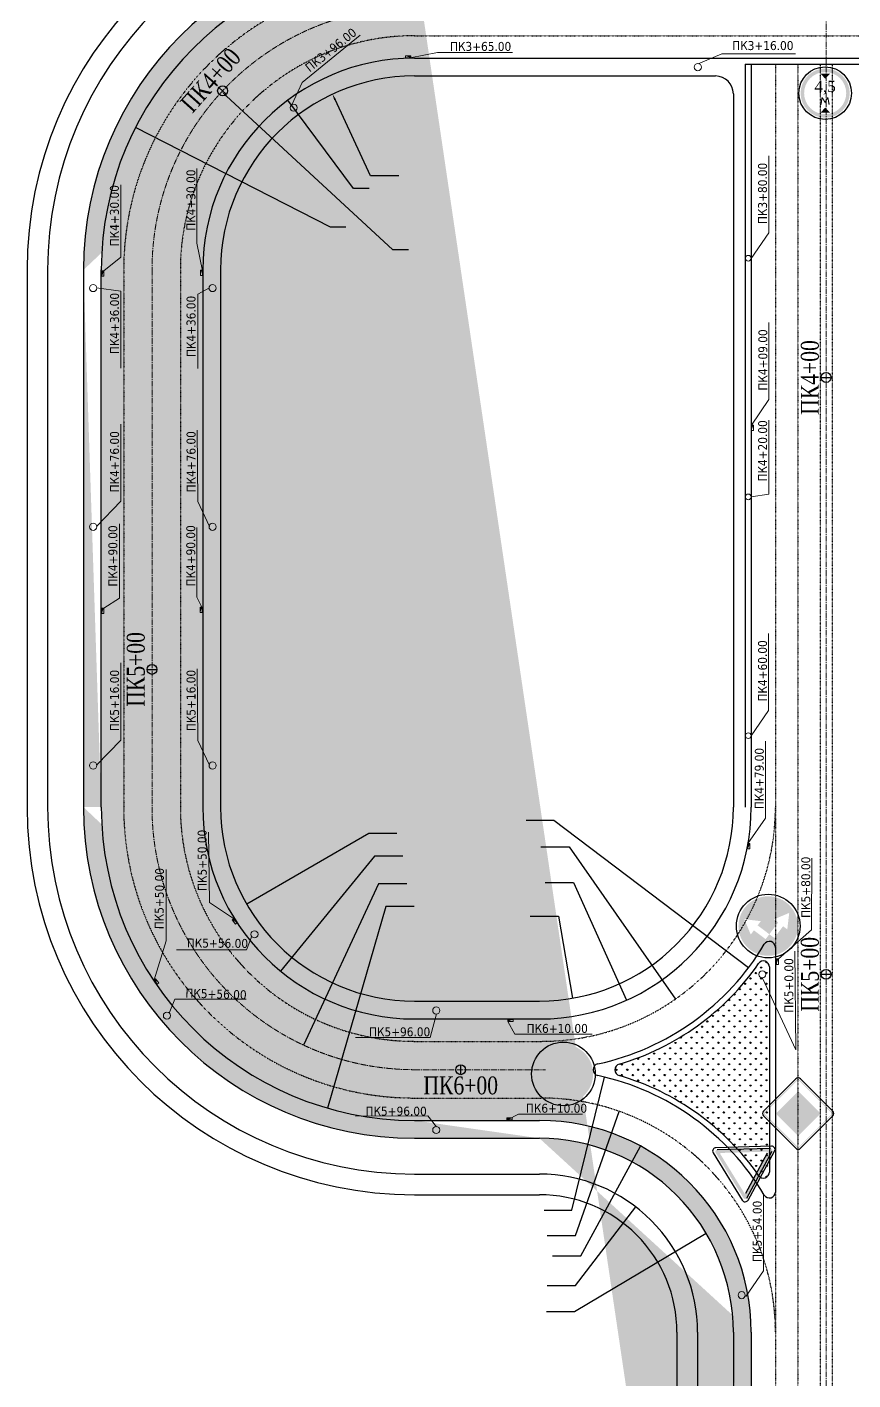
# Model space of a CAD drawing. Header units: millimetres. Extents: x -492806 to 8131902, y -181351 to 2373952.
# Drawn here: x 2102373 to 2240825, y 92518 to 319210 of the extents above; entities that cross this region are included whole.
import ezdxf

# ---------------------------------------------------------------- set-up
doc = ezdxf.new("R2010")
doc.units = ezdxf.units.MM
doc.header["$LTSCALE"] = 50
doc.linetypes.add('ACAD_ISO03W100', pattern=[30, 12, -18])
doc.linetypes.add('CENTER2', pattern=[28.575, 19.05, -3.175, 3.175, -3.175])
for name, color, linetype, lineweight in [('1 Відмітки', 7, 'Continuous', 25), ('2 Позначення', 80, 'Continuous', 20), ('вертикалка', 200, 'Continuous', 9), ('Оси магистралей', 1, 'CENTER2', 9), ('поздовжній профіль', 250, 'Continuous', 15), ('Червоні лінії', 1, 'Continuous', 30)]:
    doc.layers.add(name, color=color, linetype=linetype, lineweight=lineweight)
for name, color, linetype in [('1-3 2-х уровн развязка-C-ROAD-TEXT', 1, 'Continuous'), ('2-4 2-х уровн разв-C-ROAD-TEXT', 1, 'Continuous'), ('Абсолютные высоты', 50, 'Continuous'), ('край проїзжої частини і тротуарів', 150, 'Continuous'), ('Полоси руху', 2, 'ACAD_ISO03W100')]:
    doc.layers.add(name, color=color, linetype=linetype)
doc.styles.add('natasha', font='times.ttf', dxfattribs={"height": 2.5})
doc.styles.get("Standard").update_dxf_attribs({"font": 'tahoma.ttf'})
doc.styles.add('СПДС_BOLD', font='times.ttf', dxfattribs={"width": 0.8})
doc.dimstyles.get("Standard").update_dxf_attribs({"dimtxt": 0.18, "dimasz": 0.18, "dimexe": 0.18, "dimexo": 0.0625, "dimgap": 0.09, "dimtad": 0, "dimtih": 1, "dimtoh": 1, "dimdec": 4, "dimzin": 0, "dimdsep": 46, "dimtxsty": 'Standard', "dimcen": 0.09, "dimadec": 0, "dimazin": 0, "dimtfac": 1, "dimtdec": 4, "dimtofl": 0, "dimtmove": 0, "dimatfit": 3, "dimfxl": 1, "dimtolj": 1, "dimtzin": 0, "dimarcsym": 0})

# ---------------------------------------------------------------- blocks, each defined once
blk = doc.blocks.new('*D297')
at = {"layer": 'Defpoints', "color": 0, "ltscale": 1000, "transparency": 16777216}
for p in [(2135011, 308372), (2167323, 278506)]:
    blk.add_point(p, dxfattribs=at)
at = {"layer": 'Абсолютные высоты', "color": 0, "lineweight": -2, "ltscale": 1000, "transparency": 16777216}
for p, q in [((2163665, 281887), (2135746, 307693)), ((2166296, 281887), (2163665, 281887))]:
    blk.add_line(p, q, dxfattribs=at)
at = {"layer": 'Абсолютные высоты', "color": 0, "ltscale": 1000, "transparency": 16777216}
blk.add_solid([(2135859, 307815), (2135633, 307571), (2135011, 308372)], dxfattribs=at)
at = {"layer": 'Абсолютные высоты', "color": 0, "ltscale": 1000, "transparency": 16777216, "insert": (2166298, 281887), "char_height": 1, "attachment_point": 5}
blk.add_mtext('\\A1;R44000', dxfattribs=at)
blk = doc.blocks.new('*D298')
at = {"layer": 'Defpoints', "color": 0, "ltscale": 1000, "transparency": 16777216}
for p in [(2120554, 302357), (2167323, 278506)]:
    blk.add_point(p, dxfattribs=at)
at = {"layer": 'Абсолютные высоты', "color": 0, "lineweight": -2, "ltscale": 1000, "transparency": 16777216}
for p, q in [((2153223, 285697), (2120554, 302357)), ((2155830, 285697), (2153223, 285697))]:
    blk.add_line(p, q, dxfattribs=at)
at = {"layer": 'Абсолютные высоты', "color": 0, "ltscale": 1000, "transparency": 16777216}
blk.add_solid([(2120555, 302357), (2120554, 302356), (2120554, 302357)], dxfattribs=at)
at = {"layer": 'Абсолютные высоты', "color": 0, "ltscale": 1000, "transparency": 16777216, "insert": (2155832, 285697), "char_height": 1, "attachment_point": 5}
blk.add_mtext('\\A1;R52500', dxfattribs=at)
blk = doc.blocks.new('*D299')
at = {"layer": 'Defpoints', "color": 0, "ltscale": 1000, "transparency": 16777216}
for p in [(2146094, 306960), (2167323, 278506)]:
    blk.add_point(p, dxfattribs=at)
at = {"layer": 'Абсолютные высоты', "color": 0, "lineweight": -2, "ltscale": 1000, "transparency": 16777216}
for p, q in [((2157118, 292184), (2146095, 306959)), ((2159701, 292184), (2157118, 292184))]:
    blk.add_line(p, q, dxfattribs=at)
at = {"layer": 'Абсолютные высоты', "color": 0, "ltscale": 1000, "transparency": 16777216}
blk.add_solid([(2146095, 306959), (2146095, 306959), (2146094, 306960)], dxfattribs=at)
at = {"layer": 'Абсолютные высоты', "color": 0, "ltscale": 1000, "transparency": 16777216, "insert": (2159704, 292184), "char_height": 1, "attachment_point": 5}
blk.add_mtext('\\A1;R35500', dxfattribs=at)
blk = doc.blocks.new('*D300')
at = {"layer": 'Defpoints', "color": 0, "ltscale": 1000, "transparency": 16777216}
for p in [(2153581, 307962), (2167323, 278506)]:
    blk.add_point(p, dxfattribs=at)
at = {"layer": 'Абсолютные высоты', "color": 0, "lineweight": -2, "ltscale": 1000, "transparency": 16777216}
for p, q in [((2159951, 294307), (2154004, 307056)), ((2164677, 294307), (2159951, 294307))]:
    blk.add_line(p, q, dxfattribs=at)
at = {"layer": 'Абсолютные высоты', "color": 0, "ltscale": 1000, "transparency": 16777216}
blk.add_solid([(2154155, 307126), (2153853, 306985), (2153581, 307962)], dxfattribs=at)
at = {"layer": 'Абсолютные высоты', "color": 0, "ltscale": 1000, "transparency": 16777216, "insert": (2164680, 294307), "char_height": 1, "attachment_point": 5}
blk.add_mtext('\\A1;R32504', dxfattribs=at)
blk = doc.blocks.new('*D301')
at = {"layer": 'Defpoints', "color": 0, "transparency": 16777216}
for p in [(2167323, 188506), (2152732, 138074)]:
    blk.add_point(p, dxfattribs=at)
at = {"layer": 'Абсолютные высоты', "color": 0, "lineweight": -2, "transparency": 16777216}
for p, q in [((2162496, 171822), (2152733, 138075)), ((2167246, 171822), (2162496, 171822))]:
    blk.add_line(p, q, dxfattribs=at)
at = {"layer": 'Абсолютные высоты', "color": 0, "transparency": 16777216}
blk.add_solid([(2152732, 138075), (2152733, 138075), (2152732, 138074)], dxfattribs=at)
at = {"layer": 'Абсолютные высоты', "color": 0, "transparency": 16777216, "insert": (2167248, 171822), "char_height": 1, "attachment_point": 5}
blk.add_mtext('\\A1;R52500', dxfattribs=at)
blk = doc.blocks.new('*D302')
at = {"layer": 'Defpoints', "color": 0, "transparency": 16777216}
for p in [(2167323, 188506), (2148704, 148640)]:
    blk.add_point(p, dxfattribs=at)
at = {"layer": 'Абсолютные высоты', "color": 0, "lineweight": -2, "transparency": 16777216}
for p, q in [((2161307, 175625), (2148704, 148641)), ((2166057, 175625), (2161307, 175625))]:
    blk.add_line(p, q, dxfattribs=at)
at = {"layer": 'Абсолютные высоты', "color": 0, "transparency": 16777216}
blk.add_solid([(2148704, 148641), (2148705, 148641), (2148704, 148640)], dxfattribs=at)
at = {"layer": 'Абсолютные высоты', "color": 0, "transparency": 16777216, "insert": (2166059, 175625), "char_height": 1, "attachment_point": 5}
blk.add_mtext('\\A1;R44000', dxfattribs=at)
blk = doc.blocks.new('*D303')
at = {"layer": 'Defpoints', "color": 0, "transparency": 16777216}
for p in [(2167323, 188506), (2144878, 161002)]:
    blk.add_point(p, dxfattribs=at)
at = {"layer": 'Абсолютные высоты', "color": 0, "lineweight": -2, "transparency": 16777216}
for p, q in [((2160593, 180259), (2144879, 161003)), ((2165343, 180259), (2160593, 180259))]:
    blk.add_line(p, q, dxfattribs=at)
at = {"layer": 'Абсолютные высоты', "color": 0, "transparency": 16777216}
blk.add_solid([(2144879, 161003), (2144879, 161003), (2144878, 161002)], dxfattribs=at)
at = {"layer": 'Абсолютные высоты', "color": 0, "transparency": 16777216, "insert": (2165346, 180259), "char_height": 1, "attachment_point": 5}
blk.add_mtext('\\A1;R35500', dxfattribs=at)
blk = doc.blocks.new('*D304')
at = {"layer": 'Defpoints', "color": 0, "transparency": 16777216}
for p in [(2167323, 188506), (2139189, 172228)]:
    blk.add_point(p, dxfattribs=at)
at = {"layer": 'Абсолютные высоты', "color": 0, "lineweight": -2, "transparency": 16777216}
for p, q in [((2159642, 184062), (2139190, 172229)), ((2164368, 184062), (2159642, 184062))]:
    blk.add_line(p, q, dxfattribs=at)
at = {"layer": 'Абсолютные высоты', "color": 0, "transparency": 16777216}
blk.add_solid([(2139190, 172229), (2139190, 172229), (2139189, 172228)], dxfattribs=at)
at = {"layer": 'Абсолютные высоты', "color": 0, "transparency": 16777216, "insert": (2164370, 184062), "char_height": 1, "attachment_point": 5}
blk.add_mtext('\\A1;R32504', dxfattribs=at)
blk = doc.blocks.new('AeccTickLine')
blk.add_line((0, -0.5), (0, 0.5))
blk = doc.blocks.new('4-2-3')
h = blk.add_hatch(color=5)
h.paths.add_polyline_path([(3.55, 3.27), (3.45, 3.27, 0.409993), (0.23, 0, 1), (6.77, 0, 0.409993)])
h.paths.add_polyline_path([(1.47, 0.66), (1.88, 0.25), (3.02, 1.39), (3.5, 0.91), (3.98, 1.39), (5.12, 0.25), (5.53, 0.66), (6, -1.11), (4.23, -0.64), (4.64, -0.23), (3.5, 0.91), (2.36, -0.23), (2.77, -0.64), (1.01, -1.11)], flags=16)
at = {"color": 5}
blk.add_circle((3.5, 0), 3.5, dxfattribs=at)
blk = doc.blocks.new('2-4')
h = blk.add_hatch(color=1)
edge = h.paths.add_edge_path(flags=16)
edge.add_line((-3.24, 6.63), (-0.09, 1.18))
edge.add_arc((0, 1.23), 0.1, 210, 330)
edge.add_line((0.09, 1.18), (3.24, 6.63))
edge.add_arc((3.15, 6.68), 0.1, 330, 450)
edge.add_line((3.15, 6.78), (-3.15, 6.78))
edge.add_arc((-3.15, 6.68), 0.1, 450, 570)
edge = h.paths.add_edge_path()
edge.add_arc((0, 0.64), 0.25, 210, 330)
edge.add_line((0.22, 0.51), (3.88, 6.85))
edge.add_arc((3.66, 6.98), 0.25, 330, 450)
edge.add_line((3.66, 7.23), (-3.66, 7.23))
edge.add_arc((-3.66, 6.98), 0.25, 450, 570)
edge.add_line((-3.88, 6.85), (-0.22, 0.51))
at = {"color": 1}
for p, q in [((3.81, 7.53), (-3.81, 7.53)), ((-4.21, 6.84), (-0.4, 0.23)), ((-3.88, 6.85), (-0.22, 0.51)), ((-3.24, 6.63), (-0.09, 1.18)), ((0.22, 0.51), (3.88, 6.85)), ((0.4, 0.23), (4.21, 6.84))]:
    blk.add_line(p, q, dxfattribs=at)
for centre, start, end in [((-3.81, 7.07), 90, 210), ((3.81, 7.07), 330, 90), ((0, 0.46), 210, 330)]:
    blk.add_arc(centre, 0.461, start, end, dxfattribs=at)
blk = doc.blocks.new('sdfahgas')
h = blk.add_hatch(color=7)
edge = h.paths.add_edge_path(flags=16)
edge.add_line((6.61, 6.61), (0.16, 13.06))
edge.add_arc((0, 12.9), 0.223, 45, 135)
edge.add_line((-0.16, 13.06), (-6.61, 6.61))
edge.add_arc((-6.45, 6.45), 0.223, 135, 225)
edge.add_line((-6.61, 6.29), (-0.16, -0.16))
edge.add_arc((0, 0), 0.223, 225, 315)
edge.add_line((0.16, -0.16), (6.61, 6.29))
edge.add_arc((6.45, 6.45), 0.223, -45, 45)
edge = h.paths.add_edge_path()
edge.add_line((-0.28, 13.18), (-6.73, 6.73))
edge.add_arc((-6.45, 6.45), 0.393, 135, 225)
edge.add_line((-6.73, 6.17), (-0.28, -0.28))
edge.add_arc((0, 0), 0.393, 225, 315)
edge.add_line((0.28, -0.28), (6.73, 6.17))
edge.add_arc((6.45, 6.45), 0.393, -45, 45)
edge.add_line((6.73, 6.73), (0.28, 13.18))
edge.add_arc((0, 12.9), 0.393, 45, 135)
h = blk.add_hatch(color=7)
edge = h.paths.add_edge_path(flags=16)
edge.add_line((-0.15, 10.54), (-4.09, 6.6))
edge.add_arc((-3.94, 6.45), 0.217, 135, 225)
edge.add_line((-4.09, 6.3), (-0.15, 2.36))
edge.add_arc((0, 2.51), 0.217, 225, 315)
edge.add_line((0.15, 2.36), (4.09, 6.3))
edge.add_arc((3.94, 6.45), 0.217, -45, 45)
edge.add_line((4.09, 6.6), (0.15, 10.54))
edge.add_arc((0, 10.39), 0.217, 45, 135)
edge = h.paths.add_edge_path()
edge.add_arc((-3.94, 6.45), 0.375, 135, 225)
edge.add_line((-4.2, 6.19), (-0.27, 2.25))
edge.add_arc((0, 2.51), 0.375, 225, 315)
edge.add_line((0.27, 2.25), (4.2, 6.19))
edge.add_arc((3.94, 6.45), 0.375, -45, 45)
edge.add_line((4.2, 6.72), (0.27, 10.65))
edge.add_arc((0, 10.39), 0.375, 45, 135)
edge.add_line((-0.26, 10.65), (-4.2, 6.72))
blk.add_hatch(color=2).paths.add_polyline_path([(-4.11, 6.68), (-0.19, 10.6), (-0.04, 10.64), (0.11, 10.6), (0.19, 10.52), (4.07, 6.63), (4.14, 6.49), (4.12, 6.35), (4.05, 6.25), (0.13, 2.33), (0.04, 2.27), (-0.09, 2.27), (-0.2, 2.36), (-4.15, 6.31), (-4.19, 6.43), (-4.17, 6.57)])
at = {"color": 7}
for p, q in [((-0.48, 13.38), (-6.93, 6.93)), ((6.93, 6.93), (0.48, 13.38)), ((-6.93, 5.97), (-0.48, -0.48)), ((0.48, -0.48), (6.93, 5.97))]:
    blk.add_line(p, q, dxfattribs=at)
for centre, start, end in [((0, 12.9), 45, 135), ((-6.45, 6.45), 135, 225), ((6.45, 6.45), 315, 45), ((0, 0), 225, 315)]:
    blk.add_arc(centre, 0.675, start, end, dxfattribs=at)
blk = doc.blocks.new('столб')
at = {"layer": 'поздовжній профіль', "color": 160}
for points in [[(-500, 0, 0, 0, 0), (-1000, 0, 350, 0, 0), (-1700, 0, 0, 0, 0)], [(500, 0, 0, 0, 0), (1000, 0, 350, 0, 0), (1700, 0, 0, 0, 0)]]:
    blk.add_lwpolyline(points, format="xyseb", dxfattribs=at)
blk.add_circle((0, 0), 500, dxfattribs=at)
blk = doc.blocks.new('3-13')
h = blk.add_hatch(color=1)
edge = h.paths.add_edge_path(flags=16)
edge.add_arc((3.5, 0), 2.8, 0, 360)
edge = h.paths.add_edge_path()
edge.add_arc((3.5, 0), 3.27, 0, 360)
blk.add_hatch(color=7).paths.add_polyline_path([(3.13, -0.77), (3.49, -1.37), (3.83, -0.77), (3.95, -1.54), (4.11, -1.54), (3.92, -0.57), (3.77, -0.57), (3.48, -1.07), (3.18, -0.57), (3.02, -0.57), (2.86, -1.54), (3.02, -1.54)])
at = {"color": 1}
blk.add_circle((3.5, 0), 3.5, dxfattribs=at)
at = {"color": 7}
for points in [[(2.89, 2.6), (4.17, 2.6), (3.5, 1.92)], [(2.89, -2.6), (4.17, -2.6), (3.5, -1.92)]]:
    blk.add_solid(points, dxfattribs=at)
at = {"insert": (2.08, 1.65), "char_height": 1.5, "attachment_point": 1, "style": 'natasha'}
blk.add_mtext_dynamic_manual_height_columns('4,5', width=3.0467, gutter_width=12.5, heights=[0], dxfattribs=at)
blk = doc.blocks.new('*D311')
at = {"layer": 'Defpoints', "color": 0, "ltscale": 0.001, "transparency": 16777216}
for p in [(2188922, 187664), (2223324, 161602)]:
    blk.add_point(p, dxfattribs=at)
at = {"layer": 'Абсолютные высоты', "color": 0, "lineweight": -2, "ltscale": 0.001, "transparency": 16777216}
for p, q in [((2186036, 186325), (2190690, 186325)), ((2190690, 186325), (2223323, 161602))]:
    blk.add_line(p, q, dxfattribs=at)
at = {"layer": 'Абсолютные высоты', "color": 0, "ltscale": 0.001, "transparency": 16777216}
blk.add_solid([(2223323, 161603), (2223323, 161602), (2223324, 161602)], dxfattribs=at)
at = {"layer": 'Абсолютные высоты', "color": 0, "ltscale": 0.001, "transparency": 16777216, "insert": (2186033, 186325), "char_height": 1, "attachment_point": 5}
blk.add_mtext('\\A1;R43159', dxfattribs=at)
blk = doc.blocks.new('*D312')
at = {"layer": 'Defpoints', "color": 0, "ltscale": 0.001, "transparency": 16777216}
for p in [(2188573, 188506), (2211069, 156342)]:
    blk.add_point(p, dxfattribs=at)
at = {"layer": 'Абсолютные высоты', "color": 0, "lineweight": -2, "ltscale": 0.001, "transparency": 16777216}
for p, q in [((2188476, 181854), (2193225, 181854)), ((2193225, 181854), (2211068, 156343))]:
    blk.add_line(p, q, dxfattribs=at)
at = {"layer": 'Абсолютные высоты', "color": 0, "ltscale": 0.001, "transparency": 16777216}
blk.add_solid([(2211068, 156343), (2211068, 156343), (2211069, 156342)], dxfattribs=at)
at = {"layer": 'Абсолютные высоты', "color": 0, "ltscale": 0.001, "transparency": 16777216, "insert": (2188473, 181854), "char_height": 1, "attachment_point": 5}
blk.add_mtext('\\A1;R39250', dxfattribs=at)
blk = doc.blocks.new('*D313')
at = {"layer": 'Defpoints', "color": 0, "ltscale": 0.001, "transparency": 16777216}
for p in [(2188273, 188506), (2202889, 156155)]:
    blk.add_point(p, dxfattribs=at)
at = {"layer": 'Абсолютные высоты', "color": 0, "lineweight": -2, "ltscale": 0.001, "transparency": 16777216}
for p, q in [((2189221, 175894), (2193971, 175894)), ((2193971, 175894), (2202889, 156155))]:
    blk.add_line(p, q, dxfattribs=at)
at = {"layer": 'Абсолютные высоты', "color": 0, "ltscale": 0.001, "transparency": 16777216}
blk.add_solid([(2202889, 156155), (2202888, 156155), (2202889, 156155)], dxfattribs=at)
at = {"layer": 'Абсолютные высоты', "color": 0, "ltscale": 0.001, "transparency": 16777216, "insert": (2189219, 175894), "char_height": 1, "attachment_point": 5}
blk.add_mtext('\\A1;R35500', dxfattribs=at)
blk = doc.blocks.new('*D314')
at = {"layer": 'Defpoints', "color": 0, "ltscale": 0.001, "transparency": 16777216}
for p in [(2188273, 188506), (2193817, 156479)]:
    blk.add_point(p, dxfattribs=at)
at = {"layer": 'Абсолютные высоты', "color": 0, "lineweight": -2, "ltscale": 0.001, "transparency": 16777216}
for p, q in [((2186687, 170232), (2191436, 170232)), ((2191436, 170232), (2193817, 156480))]:
    blk.add_line(p, q, dxfattribs=at)
at = {"layer": 'Абсолютные высоты', "color": 0, "ltscale": 0.001, "transparency": 16777216}
blk.add_solid([(2193817, 156480), (2193817, 156480), (2193817, 156479)], dxfattribs=at)
at = {"layer": 'Абсолютные высоты', "color": 0, "ltscale": 0.001, "transparency": 16777216, "insert": (2186684, 170232), "char_height": 1, "attachment_point": 5}
blk.add_mtext('\\A1;R32504', dxfattribs=at)
blk = doc.blocks.new('*D315')
at = {"layer": 'Defpoints', "color": 0, "ltscale": 0.001, "transparency": 16777216}
for p in [(2199160, 143276), (2188922, 101348)]:
    blk.add_point(p, dxfattribs=at)
at = {"layer": 'Абсолютные высоты', "color": 0, "lineweight": -2, "ltscale": 0.001, "transparency": 16777216}
for p, q in [((2193705, 120939), (2199159, 143275)), ((2189051, 120939), (2193705, 120939))]:
    blk.add_line(p, q, dxfattribs=at)
at = {"layer": 'Абсолютные высоты', "color": 0, "ltscale": 0.001, "transparency": 16777216}
blk.add_solid([(2199159, 143275), (2199159, 143275), (2199160, 143276)], dxfattribs=at)
at = {"layer": 'Абсолютные высоты', "color": 0, "ltscale": 0.001, "transparency": 16777216, "insert": (2189048, 120939), "char_height": 1, "attachment_point": 5}
blk.add_mtext('\\A1;R43159', dxfattribs=at)
blk = doc.blocks.new('*D316')
at = {"layer": 'Defpoints', "color": 0, "ltscale": 0.001, "transparency": 16777216}
for p in [(2201638, 137518), (2188573, 100506)]:
    blk.add_point(p, dxfattribs=at)
at = {"layer": 'Абсолютные высоты', "color": 0, "lineweight": -2, "ltscale": 0.001, "transparency": 16777216}
for p, q in [((2194305, 116743), (2201638, 137517)), ((2189555, 116743), (2194305, 116743))]:
    blk.add_line(p, q, dxfattribs=at)
at = {"layer": 'Абсолютные высоты', "color": 0, "ltscale": 0.001, "transparency": 16777216}
blk.add_solid([(2201638, 137517), (2201638, 137517), (2201638, 137518)], dxfattribs=at)
at = {"layer": 'Абсолютные высоты', "color": 0, "ltscale": 0.001, "transparency": 16777216, "insert": (2189552, 116743), "char_height": 1, "attachment_point": 5}
blk.add_mtext('\\A1;R39250', dxfattribs=at)
blk = doc.blocks.new('*D317')
at = {"layer": 'Defpoints', "color": 0, "ltscale": 0.001, "transparency": 16777216}
for p in [(2205188, 131717), (2188273, 100506)]:
    blk.add_point(p, dxfattribs=at)
at = {"layer": 'Абсолютные высоты', "color": 0, "lineweight": -2, "ltscale": 0.001, "transparency": 16777216}
for p, q in [((2195205, 113297), (2205188, 131716)), ((2190455, 113297), (2195205, 113297))]:
    blk.add_line(p, q, dxfattribs=at)
at = {"layer": 'Абсолютные высоты', "color": 0, "ltscale": 0.001, "transparency": 16777216}
blk.add_solid([(2205188, 131716), (2205188, 131716), (2205188, 131717)], dxfattribs=at)
at = {"layer": 'Абсолютные высоты', "color": 0, "ltscale": 0.001, "transparency": 16777216, "insert": (2190453, 113297), "char_height": 1, "attachment_point": 5}
blk.add_mtext('\\A1;R35500', dxfattribs=at)
blk = doc.blocks.new('*D318')
at = {"layer": 'Defpoints', "color": 0, "ltscale": 0.001, "transparency": 16777216}
for p in [(2204425, 121515), (2188273, 100506)]:
    blk.add_point(p, dxfattribs=at)
at = {"layer": 'Абсолютные высоты', "color": 0, "lineweight": -2, "ltscale": 0.001, "transparency": 16777216}
for p, q in [((2194305, 108352), (2204424, 121514)), ((2189555, 108352), (2194305, 108352))]:
    blk.add_line(p, q, dxfattribs=at)
at = {"layer": 'Абсолютные высоты', "color": 0, "ltscale": 0.001, "transparency": 16777216}
blk.add_solid([(2204424, 121514), (2204424, 121514), (2204425, 121515)], dxfattribs=at)
at = {"layer": 'Абсолютные высоты', "color": 0, "ltscale": 0.001, "transparency": 16777216, "insert": (2189552, 108352), "char_height": 1, "attachment_point": 5}
blk.add_mtext('\\A1;R26500', dxfattribs=at)
blk = doc.blocks.new('*D319')
at = {"layer": 'Defpoints', "color": 0, "ltscale": 0.001, "transparency": 16777216}
for p in [(2216202, 117125), (2188273, 100506)]:
    blk.add_point(p, dxfattribs=at)
at = {"layer": 'Абсолютные высоты', "color": 0, "lineweight": -2, "ltscale": 0.001, "transparency": 16777216}
for p, q in [((2194155, 104006), (2216201, 117125)), ((2189429, 104006), (2194155, 104006))]:
    blk.add_line(p, q, dxfattribs=at)
at = {"layer": 'Абсолютные высоты', "color": 0, "ltscale": 0.001, "transparency": 16777216}
blk.add_solid([(2216201, 117125), (2216202, 117125), (2216202, 117125)], dxfattribs=at)
at = {"layer": 'Абсолютные высоты', "color": 0, "ltscale": 0.001, "transparency": 16777216, "insert": (2189427, 104006), "char_height": 1, "attachment_point": 5}
blk.add_mtext('\\A1;R32500', dxfattribs=at)

msp = doc.modelspace()

# ---------------------------------------------------------------- hatches: boundary and pattern name
at = {"layer": 'Абсолютные высоты', "ltscale": 0.001}
h = msp.add_hatch(dxfattribs=at)
h.set_pattern_fill('GRASS', color=256, scale=50)
h.set_pattern_definition([(90, (1821255.8, 1736822.7), (-898.0256, 898.0256), [238.125, -1557.9262]), (45, (1821255.8, 1736822.7), (-898.0256, 898.0256), [238.125, -1031.875]), (135, (1821255.8, 1736822.7), (-898.0256, -898.0256), [238.125, -1031.875])])
edge = h.paths.add_edge_path()
edge.add_line((2211323.084, 331002.56), (2217773.084, 331006.23))
edge.add_arc((2214773.084, 331006.23), 3000, 0, 90)
edge.add_line((2167323.084, 331002.56), (2211323.084, 331002.56))
edge.add_line((2167323.084, 334006.23), (2214773.084, 334006.23))
edge.add_arc((2167323.084, 278506.194), 55500.036, 90, 180)
edge.add_arc((2167323.084, 278506.194), 52500, 90, 180)
edge.add_line((2114823.084, 188506.091), (2114823.084, 278506.194))
edge.add_line((2111823.048, 278506.194), (2111823.048, 188506.194))
edge.add_arc((2167323.084, 188506.194), 52500, 180.00011266, 270)
edge.add_arc((2167323.084, 188506.194), 55500.036, 180, 270)
edge.add_line((2167323.084, 133006.159), (2188273.084, 133006.159))
edge.add_line((2167323.084, 136009.829), (2188273.084, 136006.298))
edge.add_arc((2188273.084, 100506.298), 35500, 0, 90)
edge.add_arc((2188273.084, 100506.298), 32499.861, 359.99981802, 450)
edge.add_line((2223773.084, 100506.298), (2223773.084, -30068.973))
edge.add_line((2220773.084, 100506.194), (2220773.084, -30068.973))
edge.add_line((2223773.084, -30193.973), (2220773.084, -30131.473))
h = msp.add_hatch(dxfattribs=at)
h.set_pattern_fill('GRASS', color=256, scale=50, angle=0.1)
h.set_pattern_definition([(90.1, (1821255.8, 1736822.7), (-899.5916, 896.4569), [238.125, -1557.9262]), (45.1, (1821255.8, 1736822.7), (-899.5916, 896.4569), [238.125, -1031.875]), (135.1, (1821255.8, 1736822.7), (-896.4569, -899.5916), [238.125, -1031.875])])
edge = h.paths.add_edge_path()
edge.add_arc((2189515.028, 186859.09), 43159.471, 286.29564189, 325.30594862)
edge.add_arc((2225823.084, 161723.777), 1000, 0, 145.30594862, ccw=False)
edge.add_line((2226823.084, 161723.777), (2226823.084, 127354.576))
edge.add_arc((2225823.084, 127354.576), 1000, -145.04628686, 0, ccw=False)
edge.add_arc((2189629.313, 102054.975), 43159.471, 34.95371314, 73.85878497)
edge.add_arc((2201905.898, 144473.654), 1000, 106.29564189, 253.85878497, ccw=False)
at = {"layer": 'вертикалка'}
h = msp.add_hatch(color=0, dxfattribs=at)
h.dxf.hatch_style = 1
h.paths.add_polyline_path([(2165798.527, 314383.288), (2166698.527, 314383.241), (2166698.509, 314045.741)])
h = msp.add_hatch(color=0, dxfattribs=at)
h.dxf.hatch_style = 1
h.paths.add_polyline_path([(2114934.341, 277456.267), (2114934.388, 278356.267), (2115271.888, 278356.25)])
h = msp.add_hatch(color=0, dxfattribs=at)
h.dxf.hatch_style = 1
h.paths.add_polyline_path([(2131429.619, 277600.893), (2131429.666, 278500.893), (2131767.166, 278500.875)])
h = msp.add_hatch(color=0, dxfattribs=at)
h.dxf.hatch_style = 1
h.paths.add_polyline_path([(2223815.068, 251629.997), (2223815.114, 252529.997), (2224152.614, 252529.979)])
h = msp.add_hatch(color=0, dxfattribs=at)
h.dxf.hatch_style = 1
h.paths.add_polyline_path([(2114906.869, 220956.318), (2114906.916, 221856.318), (2115244.416, 221856.3)])
h = msp.add_hatch(color=0, dxfattribs=at)
h.dxf.hatch_style = 1
h.paths.add_polyline_path([(2131402.147, 221100.943), (2131402.194, 222000.943), (2131739.694, 222000.925)])
h = msp.add_hatch(color=0, dxfattribs=at)
h.dxf.hatch_style = 1
h.paths.add_polyline_path([(2223216.918, 181488.245), (2223216.964, 182388.245), (2223554.464, 182388.227)])
h = msp.add_hatch(color=0, dxfattribs=at)
h.dxf.hatch_style = 1
h.paths.add_polyline_path([(2137289.789, 168885.352), (2136745.054, 169601.776), (2137013.713, 169806.052)])
h = msp.add_hatch(color=0, dxfattribs=at)
h.dxf.hatch_style = 1
h.paths.add_polyline_path([(2227985.085, 162156.233), (2227985.131, 163056.233), (2228322.631, 163056.215)])
h = msp.add_hatch(color=0, dxfattribs=at)
h.dxf.hatch_style = 1
h.paths.add_polyline_path([(2124199.077, 158830.338), (2123654.341, 159546.762), (2123923, 159751.038)])
h = msp.add_hatch(color=0, dxfattribs=at)
h.dxf.hatch_style = 1
h.paths.add_polyline_path([(2183865.155, 152919.249), (2182965.155, 152919.296), (2182965.137, 152581.796)])
h = msp.add_hatch(color=0, dxfattribs=at)
h.dxf.hatch_style = 1
h.paths.add_polyline_path([(2183718.822, 136423.986), (2182818.822, 136424.033), (2182818.805, 136086.533)])

# ---------------------------------------------------------------- linework, layer by layer
at = {"layer": '2 Позначення', "color": 0}
for points in [[(2146741.002, 306196.479), (2148468.261, 309896.065), (2158240.36, 317868.022)], [(2214864.696, 313030.152), (2218870.385, 314717.247), (2231169.102, 314732.578)], [(2223764.903, 280431.326), (2226697.119, 284706.266), (2226697.119, 297617.156)], [(2113990.048, 275513.693), (2118069.864, 274969.197), (2118069.864, 262032.803)], [(2132942.134, 275513.693), (2131017.101, 274431.079), (2131012.713, 262022.009)], [(2113990.048, 235513.693), (2118069.864, 239743.629), (2118069.864, 252654.52)], [(2132942.134, 235513.693), (2131017.101, 239686.312), (2130864.053, 251664.208)], [(2223778.864, 240509.559), (2226711.08, 240959.287), (2226711.08, 253351.26)], [(2223757.748, 200429.612), (2226689.964, 204704.552), (2226689.964, 217615.443)], [(2113990.048, 195513.693), (2118069.864, 199743.629), (2118069.864, 212654.52)], [(2132942.134, 195513.693), (2131017.101, 199686.312), (2130864.053, 211664.208)], [(2223216.955, 182388.201), (2226149.171, 186663.141), (2226149.171, 199574.031)], [(2228322.631, 163056.215), (2233897.697, 167939.889), (2233906.393, 179970.429)], [(2140076.945, 166850.747), (2139176.258, 164604.685), (2127419.875, 164604.685)], [(2225684.017, 159862.061), (2231228.977, 147822.367), (2231101.989, 164339.326)], [(2126192.51, 153950.979), (2127127.217, 156308.925), (2139107.849, 156308.925)], [(2171012.5, 153889.107), (2169924.406, 149891.384), (2157454.514, 149891.384)], [(2171012.5, 134937.021), (2169581.235, 136753.818), (2157413.331, 136726.394)], [(2222877.682, 106517.171), (2225809.897, 110792.111), (2225809.897, 123703.001)]]:
    msp.add_lwpolyline(points, dxfattribs=at)
at = {"layer": '2 Позначення', "color": 0, "elevation": -56637.349}
for points in [[(2166587.284, 314045.741), (2171176.087, 314964.924), (2183724.901, 314964.052)], [(2131767.166, 278389.65), (2130847.983, 282978.452), (2130848.855, 295527.267)], [(2115271.888, 278356.25), (2118098.918, 280630.683), (2118075.539, 292774.41)], [(2223815.105, 252529.952), (2226747.321, 256804.892), (2226747.321, 269715.783)], [(2115244.416, 221856.3), (2117859.905, 223529.892), (2117850.697, 235966.68)], [(2131739.694, 221889.7), (2130820.511, 223668.891), (2130821.383, 235372.474)], [(2136992.072, 169812.568), (2132982.412, 172519.388), (2132798.453, 184296.374)], [(2123680.928, 159572.431), (2125697.059, 166087.562), (2125720.67, 178055.044)], [(2182965.137, 152581.796), (2184163.668, 150463.55), (2197090.407, 150456.927)], [(2182930.03, 136086.521), (2184778.491, 137048.965), (2195461.621, 137049.161)]]:
    msp.add_lwpolyline(points, dxfattribs=at)
at = {"layer": 'Абсолютные высоты'}
for centre in [(2135153.656, 308524.987), (2236319.975, 260490.115), (2123323.084, 211573.303), (2236323.084, 160488.977), (2175072.039, 144498.12)]:
    msp.add_circle(centre, 828.566, dxfattribs=at)
at = {"layer": 'вертикалка', "color": 0, "elevation": -56637.349}
for points in [[(2166698.527, 314383.241), (2166698.509, 314045.741), (2165798.509, 314045.788), (2165798.527, 314383.288)], [(2114934.388, 278356.267), (2115271.888, 278356.25), (2115271.841, 277456.25), (2114934.341, 277456.267)], [(2131429.666, 278500.893), (2131767.166, 278500.875), (2131767.119, 277600.875), (2131429.619, 277600.893)], [(2223815.114, 252529.997), (2224152.614, 252529.979), (2224152.568, 251629.979), (2223815.068, 251629.997)], [(2114906.916, 221856.318), (2115244.416, 221856.3), (2115244.369, 220956.3), (2114906.869, 220956.318)], [(2131402.194, 222000.943), (2131739.694, 222000.925), (2131739.647, 221100.925), (2131402.147, 221100.943)], [(2136745.054, 169601.776), (2137013.713, 169806.052), (2137558.448, 169089.627), (2137289.789, 168885.352)], [(2123654.341, 159546.762), (2123923, 159751.038), (2124467.736, 159034.614), (2124199.077, 158830.338)], [(2182965.155, 152919.296), (2182965.137, 152581.796), (2183865.137, 152581.749), (2183865.155, 152919.249)], [(2182818.822, 136424.033), (2182818.805, 136086.533), (2183718.805, 136086.486), (2183718.822, 136423.986)]]:
    msp.add_lwpolyline(points, close=True, dxfattribs=at)
at = {"layer": 'вертикалка', "color": 0}
for points in [[(2223216.964, 182388.245), (2223554.464, 182388.227), (2223554.418, 181488.227), (2223216.918, 181488.245)], [(2227985.131, 163056.233), (2228322.631, 163056.215), (2228322.585, 162156.215), (2227985.085, 162156.233)]]:
    msp.add_lwpolyline(points, close=True, dxfattribs=at)
at = {"layer": 'край проїзжої частини і тротуарів'}
for p, q in [((2167323.084, 314006.194), (2211323.084, 314009.829)), ((2211323.084, 314009.829), (2289055.036, 314009.829)), ((2222773.084, 313009.829), (2222773.084, 188506.091)), ((2222773.084, 313009.829), (2249873.084, 313009.829)), ((2223773.084, 313009.829), (2223773.084, 188506.091)), ((2167323.084, 311009.829), (2217773.084, 311009.829)), ((2220773.084, 308009.829), (2220773.084, 188506.097)), ((2105822.984, 278506.194), (2105822.984, 188506.194)), ((2111823.048, 278506.194), (2111823.048, 188506.194)), ((2114823.084, 188506.091), (2114823.084, 278506.194)), ((2131823.084, 278506.194), (2131823.084, 188506.194)), ((2134819.449, 278506.194), (2134819.449, 188506.194)), ((2227823.084, 165002.413), (2227823.084, 124009.976)), ((2226823.084, 161723.777), (2226823.084, 127354.576)), ((2167323.084, 156002.56), (2188273.084, 156002.56)), ((2166313.038, 153006.091), (2188273.084, 153006.091)), ((2167323.084, 136009.829), (2188273.084, 136006.298)), ((2167323.084, 133006.159), (2188273.084, 133006.159)), ((2167323.084, 127006.129), (2188273.084, 127006.129)), ((2214773.084, 100506.194), (2214773.084, -30068.973)), ((2220773.084, 100506.194), (2220773.084, -30068.973)), ((2223773.084, 100506.298), (2223773.084, -30068.973))]:
    msp.add_line(p, q, dxfattribs=at)
for centre, radius, start, end in [((2167323.084, 278506.194), 61500.066, 90, 180), ((2167323.084, 278506.194), 55500.036, 90, 180), ((2167323.084, 278506.194), 52500, 90, 180), ((2167323.084, 278506.194), 35500, 90, 180), ((2167323.084, 278506.194), 32503.634, 90, 180), ((2217773.084, 308009.829), 3000, 0, 90), ((2167323.084, 188506.194), 61500.066, 180, 270), ((2167323.084, 188506.194), 55500.036, 180, 270), ((2167323.084, 188506.194), 52500, 180.00011265, 270), ((2167323.084, 188506.194), 35500, 180, 270), ((2167323.084, 188506.194), 32503.634, 180, 270), ((2188273.084, 188506.091), 32503.531, 270, 0.00000966), ((2188273.084, 188506.091), 35500, 270, 0), ((2188921.839, 187664.153), 43159.471, 282.22582173, 329.1241449), ((2226823.084, 165002.413), 1000, 0, 149.1241449), ((2189515.028, 186859.09), 43159.471, 286.2956419, 325.30594864), ((2225823.084, 161723.777), 1000, 0, 145.30594864), ((2198273.281, 144506.194), 1000, 102.22582173, 257.77417827), ((2201905.898, 144473.654), 1000, 106.2956419, 253.85878495), ((2188921.839, 101348.236), 43159.471, 30.8758551, 77.77417827), ((2189629.313, 102054.975), 43159.471, 34.95371315, 73.85878495), ((2188273.084, 100506.298), 35500, 0, 90), ((2188273.084, 100506.298), 32499.861, 359.99981802, 90), ((2188273.084, 100506.298), 26499.831, 359.99977681, 90), ((2225823.084, 127354.576), 1000, 214.95371315, 0), ((2226823.084, 124009.976), 1000, 210.8758551, 0)]:
    msp.add_arc(centre, radius, start, end, dxfattribs=at)
at = {"layer": 'Оси магистралей'}
for p, q in [((2236323.084, 566843.769), (2236323.084, -30068.973)), ((2123323.084, 278506.194), (2123323.084, 188506.194)), ((2167323.084, 144506.194), (2189283.13, 144506.194))]:
    msp.add_line(p, q, dxfattribs=at)
for centre, start, end in [((2167323.084, 278506.194), 90, 180), ((2167323.084, 188506.194), 180, 270)]:
    msp.add_arc(centre, 44000, start, end, dxfattribs=at)
at = {"layer": 'Полоси руху', "ltscale": 0.05}
for p, q in [((2167323.084, 317759.829), (2211323.084, 317759.829)), ((2211323.084, 317759.829), (2465526.193, 317759.829)), ((2227823.084, 313009.829), (2227823.084, -30068.973)), ((2231573.084, 313009.829), (2231573.084, -30068.973)), ((2118573.084, 278506.194), (2118573.084, 188506.194)), ((2128073.084, 278506.194), (2128073.084, 188506.194)), ((2167323.084, 149252.56), (2188573.084, 149256.194)), ((2167323.084, 139759.829), (2188573.084, 139756.194))]:
    msp.add_line(p, q, dxfattribs=at)
at = {"layer": 'Полоси руху', "ltscale": 0.001}
for p, q in [((2235323.084, 313009.829), (2235323.084, -30068.973)), ((2237323.084, 313009.829), (2237323.084, -30068.973))]:
    msp.add_line(p, q, dxfattribs=at)
at = {"layer": 'Полоси руху', "ltscale": 0.05}
for centre, radius, start, end in [((2167323.084, 278506.194), 48750, 90, 180), ((2167323.084, 278506.194), 39250, 90, 180), ((2167323.084, 188506.194), 48750, 180, 270), ((2167323.084, 188506.194), 39250, 180, 270), ((2188573.084, 188506.194), 39250, 270, 0), ((2188573.084, 100506.194), 39250, 0, 90)]:
    msp.add_arc(centre, radius, start, end, dxfattribs=at)
at = {"layer": 'Червоні лінії'}
for p, q in [((2102372.984, 278506.194), (2102372.984, 188506.194)), ((2167323.084, 123556.094), (2188273.084, 123556.094)), ((2211323.084, 100506.194), (2211323.084, -30068.973))]:
    msp.add_line(p, q, dxfattribs=at)
for centre, radius, start, end in [((2167323.084, 278506.194), 64950.066, 90, 180), ((2167323.084, 188506.194), 64950.1, 180, 270), ((2188273.084, 100506.298), 23049.797, 359.99974341, 90)]:
    msp.add_arc(centre, radius, start, end, dxfattribs=at)

# ---------------------------------------------------------------- block references
at = {"color": 0}
for p, xscale, yscale, zscale, rotation in [((2214825.697, 312495.121), -1.200000000244472, 1.200000000244472, 1.200000000244472, 359.2960896882866), ((2147070.862, 305699.663), -1.200000000244472, 1.200000000244472, 1.200000000244472, 37.98931603609029), ((2223281.329, 280479.295), 0.9600000001955774, 0.9600000001955774, 0.9600000001955774, 90.70391031171326), ((2113455.018, 275474.694), 1.200000000244472, 1.200000000244472, 1.200000000244472, 270.7039103117133), ((2133477.164, 275474.694), -1.200000000244472, 1.200000000244472, 1.200000000244472, 89.29608968828659), ((2223277.49, 240481.403), 0.9600000001955774, 0.9600000001955774, 0.9600000001955774, 90.70391031171326), ((2113455.018, 235474.694), 1.200000000244472, 1.200000000244472, 1.200000000244472, 270.7039103117133), ((2133477.164, 235474.694), -1.200000000244472, 1.200000000244472, 1.200000000244472, 89.29608968828659), ((2223273.302, 200474.944), 0.9600000001955774, 0.9600000001955774, 0.9600000001955774, 90.70391031171326), ((2113455.018, 195474.694), 1.200000000244472, 1.200000000244472, 1.200000000244472, 270.7039103117133), ((2133477.164, 195474.694), -1.200000000244472, 1.200000000244472, 1.200000000244472, 89.29608968828659), ((2140495.456, 167186.345), -1.200000000244472, 1.200000000244472, 1.200000000244472, 132.190675682647), ((2225635.677, 160479.277), 1.200000000244472, 1.200000000244472, 1.200000000244472, 90.70391031171326), ((2125827.087, 153558.239), 1.200000000244472, 1.200000000244472, 1.200000000244472, 313.5984963060737), ((2170973.502, 154424.137), 1.200000000244472, 1.200000000244472, 1.200000000244472, 180.7039103117133), ((2170973.502, 134401.991), -1.200000000244472, 1.200000000244472, 1.200000000244472, 359.2960896882866), ((2222164.275, 106736.237), 1.200000000244472, 1.200000000244472, 1.200000000244472, 90.70391031171326)]:
    msp.add_blockref('столб', p, dxfattribs=dict(at, xscale=xscale, yscale=yscale, zscale=zscale, rotation=rotation))
at = {"color": 0, "linetype": 'Continuous', "xscale": 1260, "yscale": 1260, "zscale": 1260}
msp.add_blockref('3-13', (2231756.505, 308137.309), dxfattribs=at)
at = {"color": 0, "linetype": 'Continuous'}
for name, p, xscale, yscale, zscale, rotation in [('4-2-3', (2231898.493, 169314.106), 1524.095999999623, 1524.095999999623, 1524.095999999623, 187.9400717381545), ('4-2-3', (2193029.142, 138502.344), 1524.095999999623, 1524.095999999623, 1524.095999999623, 97.94007173815457), ('2-4', (2227672.637, 131424.202), 1222.451999998378, 1222.451999998378, 1222.451999998378, 121.5721720217558)]:
    msp.add_blockref(name, p, dxfattribs=dict(at, xscale=xscale, yscale=yscale, zscale=zscale, rotation=rotation))
at = {"color": 0, "xscale": 840.0000000000003, "yscale": 840.0000000000003, "zscale": 840.0000000000003}
msp.add_blockref('sdfahgas', (2231645.507, 131736.787), dxfattribs=at)
at = {"layer": '1-3 2-х уровн развязка-C-ROAD-TEXT', "color": 1, "linetype": 'Continuous', "lineweight": -3, "xscale": 1500, "yscale": 1500, "zscale": 1500, "rotation": 270}
for p in [(2236264.127, 260488.977), (2236264.127, 160488.977)]:
    msp.add_blockref('AeccTickLine', p, dxfattribs=at)
at = {"layer": '2-4 2-х уровн разв-C-ROAD-TEXT', "color": 1, "linetype": 'Continuous', "lineweight": -3, "xscale": 1500, "yscale": 1500, "zscale": 1500}
for p, rotation in [((2135138.34, 308538.712), 228.1347091819364), ((2123264.3, 211573.303), 269.9995711877745), ((2175072.039, 144498.12), 359.9744589835083)]:
    msp.add_blockref('AeccTickLine', p, dxfattribs=dict(at, rotation=rotation))

# ---------------------------------------------------------------- texts
at = {"layer": '1 Відмітки', "color": 0, "char_height": 1500}
for s, insert, attachment_point, rotation in [('ПК3+96.00', (2157782.148, 317987.179), 9, 38.69322635), ('ПК4+30.00', (2130621.754, 295343.207, -56637.349), 9, 90), ('ПК3+80.00', (2224917.619, 296464.953), 3, 90), ('ПК4+30.00', (2117791.69, 292736.402, -56637.349), 9, 90), ('ПК4+36.00', (2116290.364, 274667.884), 3, 90), ('ПК4+36.00', (2130641.818, 274184.076), 9, 90), ('ПК4+09.00', (2224967.821, 268563.579, -56637.349), 3, 90), ('ПК4+20.00', (2224931.58, 253328.691), 3, 90), ('ПК4+76.00', (2116290.364, 251502.316), 3, 90), ('ПК4+76.00', (2130641.818, 251502.316), 9, 90), ('ПК4+90.00', (2117533.748, 235720.485, -56637.349), 9, 90), ('ПК4+90.00', (2130594.282, 235741.983, -56637.349), 9, 90), ('ПК4+60.00', (2224910.464, 216463.239), 3, 90), ('ПК5+16.00', (2116290.364, 211502.316), 3, 90), ('ПК5+16.00', (2130641.818, 211502.316), 9, 90), ('ПК4+79.00', (2224369.67, 198421.827), 3, 90), ('ПК5+50.00', (2132497.424, 184717.51, -56637.349), 9, 90.18921184), ('ПК5+80.00', (2233693.849, 180203.511), 9, 90), ('ПК5+50.00', (2125364.125, 178299.269, -56637.349), 9, 89.52574267), ('ПК5+56.00', (2139414.813, 164878.227), 9, 359.51680048), ('ПК5+0.00', (2229322.488, 163187.122), 3, 90), ('ПК5+56.00', (2139203.767, 157803.759), 3, 358.38887966), ('ПК6+10.00', (2196382.502, 152172.081, -56637.349), 3, 359.99406856), ('ПК6+10.00', (2196261.191, 138794.005, -56637.349), 3, 359.99406856), ('ПК5+54.00', (2224030.397, 122550.798), 3, 90)]:
    msp.add_mtext_dynamic_manual_height_columns(s, width=7.02543, gutter_width=12.5, heights=[0], dxfattribs=dict(at, insert=insert, attachment_point=attachment_point, rotation=rotation))
for s, insert, attachment_point in [('ПК3+65.00', (2183540.841, 315191.153, -56637.349), 9), ('ПК3+16.00', (2230853.319, 315330.467), 9), ('ПК5+96.00', (2169963.796, 151596.346), 3), ('ПК5+96.00', (2169381.51, 136777.47), 9)]:
    msp.add_mtext_dynamic_manual_height_columns(s, width=7.02543, gutter_width=12.5, heights=[0], dxfattribs=dict(at, insert=insert, attachment_point=attachment_point))
at = {"layer": '1-3 2-х уровн развязка-C-ROAD-TEXT', "color": 1, "linetype": 'Continuous', "lineweight": -3, "char_height": 3000, "attachment_point": 8, "rotation": 90, "style": 'СПДС_BOLD'}
for s, insert in [('ПК4+00', (2235139.127, 260488.977)), ('ПК5+00', (2235139.127, 160488.977))]:
    msp.add_mtext(s, dxfattribs=dict(at, insert=insert))
at = {"layer": '2-4 2-х уровн разв-C-ROAD-TEXT', "color": 1, "linetype": 'Continuous', "lineweight": -3, "char_height": 3000, "style": 'СПДС_BOLD'}
for s, insert, attachment_point, rotation in [('ПК4+00', (2134300.535, 309289.516), 8, 48.13470918), ('ПК5+00', (2122139.3, 211573.312), 8, 89.99957119), ('ПК6+00', (2175071.538, 143373.12), 2, 359.97445898)]:
    msp.add_mtext(s, dxfattribs=dict(at, insert=insert, attachment_point=attachment_point, rotation=rotation))

# ---------------------------------------------------------------- dimensions: what is measured, and where the dimension line sits
at = {"layer": 'Абсолютные высоты', "ltscale": 1000}
for mpoint, override, picture, middle in [((2135011.345, 308371.752), {"dimtxt": 1, "dimasz": 1000, "dimexe": 1, "dimexo": 1, "dimgap": 0.3, "dimdec": 0}, '*D297', (2166298.173, 281887.489)), ((2146094.482, 306959.603), {"dimtxt": 1, "dimasz": 1, "dimgap": 0.3, "dimdec": 0}, '*D299', (2159703.951, 292184.094)), ((2153580.887, 307961.895), {"dimtxt": 1, "dimasz": 1000, "dimgap": 0.3, "dimdec": 0}, '*D300', (2164679.855, 294307.274)), ((2120553.561, 302357.018), {"dimtxt": 1, "dimasz": 1, "dimgap": 0.3, "dimdec": 0}, '*D298', (2155832.396, 285696.81))]:
    dim = msp.add_radius_dim(center=(2167323.084, 278506.194), mpoint=mpoint, dimstyle='Standard', override=override, dxfattribs=at)
    dim.commit()
    dim.dimension.update_dxf_attribs({"geometry": picture, "text_midpoint": middle, "dimtype": 164})
at = {"layer": 'Абсолютные высоты'}
for mpoint, picture, middle in [((2139189.162, 172228.335), '*D304', (2164370.367, 184061.918)), ((2144878.48, 161001.835), '*D303', (2165345.586, 180259.179)), ((2148703.98, 148639.805), '*D302', (2166059.29, 175624.632)), ((2152732.304, 138074.467), '*D301', (2167248.405, 171821.892))]:
    dim = msp.add_radius_dim(center=(2167323.084, 188506.194), mpoint=mpoint, dimstyle='Standard', override={"dimtxt": 1, "dimasz": 1, "dimgap": 0.3, "dimdec": 0}, dxfattribs=at)
    dim.commit()
    dim.dimension.update_dxf_attribs({"geometry": picture, "text_midpoint": middle, "dimtype": 164})
at = {"layer": 'Абсолютные высоты', "ltscale": 0.001}
for center, mpoint, picture, middle in [((2188273.084, 188506.091), (2193817.125, 156478.866), '*D314', (2186684.06, 170231.776)), ((2188273.084, 188506.091), (2202889.024, 156154.518), '*D313', (2189218.612, 175894.085)), ((2188573.084, 188506.194), (2211068.822, 156342.484), '*D312', (2188473.109, 181854.328)), ((2188921.839, 187664.153), (2223323.777, 161601.794), '*D311', (2186033.005, 186324.51)), ((2188921.839, 101348.236), (2199159.568, 143275.897), '*D315', (2189048.22, 120938.712)), ((2188573.084, 100506.194), (2201638.164, 137517.897), '*D316', (2189552.231, 116742.88)), ((2188273.084, 100506.298), (2205188.496, 131717.174), '*D317', (2190452.684, 113296.598)), ((2188273.084, 100506.298), (2204424.717, 121515.005), '*D318', (2189552.231, 108351.609)), ((2188273.084, 100506.298), (2216202.354, 117125.468), '*D319', (2189426.623, 104006.418))]:
    dim = msp.add_radius_dim(center=center, mpoint=mpoint, dimstyle='Standard', override={"dimtxt": 1, "dimasz": 1, "dimgap": 0.3, "dimdec": 0}, dxfattribs=at)
    dim.commit()
    dim.dimension.update_dxf_attribs({"geometry": picture, "text_midpoint": middle, "dimtype": 164})

doc.saveas('drawing.dxf')
